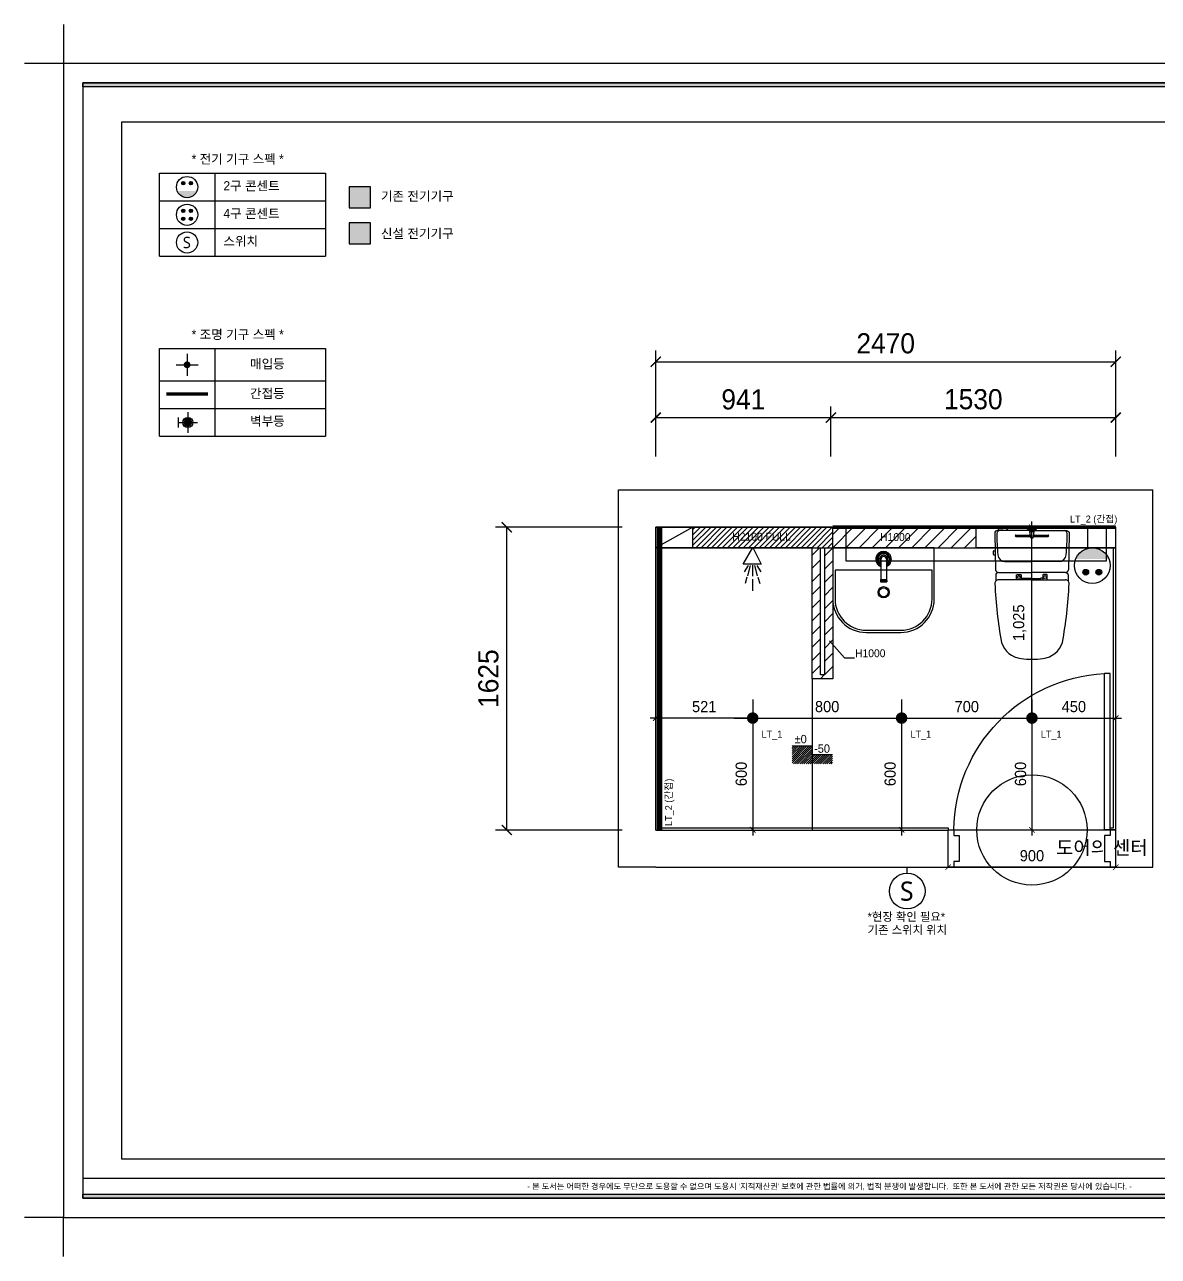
# Model space of a CAD drawing. Header units: millimetres. Extents: x 217202 to 745838, y -6815 to 171372.
# Drawn here: x 405280 to 411367, y 32814 to 39425 of the extents above; entities that cross this region are included whole.
import ezdxf
from ezdxf.enums import TextEntityAlignment as Align

# ---------------------------------------------------------------- set-up
doc = ezdxf.new("R2010")
doc.units = ezdxf.units.MM
doc.header["$PDMODE"] = 3
doc.linetypes.add('HIDDEN', pattern=[0.375, 0.25, -0.125])
doc.layers.get('DEFPOINTS').update_dxf_attribs({"color": 248})
for name, color, linetype in [('0-ELC TEXT', 7, 'Continuous'), ('03-WAL NEW', 3, 'Continuous'), ('06-FUR', 6, 'Continuous'), ('06-LIGHT', 4, 'Continuous'), ('07-DIM', 5, 'Continuous'), ('BATH', 4, 'Continuous'), ('C-WALL1', 2, 'Continuous'), ('CO-BATH', 6, 'Continuous'), ('FIN', 2, 'Continuous'), ('FORM(YOURNAME)-1', 1, 'Continuous'), ('FORM(YOURNAME)-11', 1, 'Continuous'), ('HAT', 5, 'Continuous'), ('HL', 6, 'HIDDEN'), ('RC-LIGHT', 7, 'Continuous'), ('TOILET-1', 6, 'Continuous'), ('도면층4', 4, 'Continuous'), ('도면층5', 5, 'Continuous'), ('설비', 140, 'Continuous')]:
    doc.layers.add(name, color=color, linetype=linetype)
doc.styles.add('HY 울릉도 L', font='')
doc.styles.get("Standard").update_dxf_attribs({"font": ''})
doc.styles.add('YOURNAME', font='HY울릉도M.TTF')
doc.styles.add('코레일둥고', font='Korail_Round_Gothic_Medium.ttf')
doc.styles.get('HY 울릉도 L').set_extended_font_data('HY울릉도L')
doc.styles.get('Standard').set_extended_font_data('Haan YGodic 230')
doc.linetypes.add('ZIGZAG', pattern='A,0.0001,-0.2,[131,ltypeshp.shx,S=0.2,R=0,X=-0.2,Y=0],-0.4,[131,ltypeshp.shx,S=0.2,R=180,X=0.2,Y=0],-0.2', length=0.8001)
doc.dimstyles.new('30', dxfattribs={"dimscale": 30, "dimtxt": 2, "dimasz": 1, "dimexe": 1, "dimexo": 1, "dimgap": 1, "dimtad": 1, "dimdec": 0, "dimrnd": 0.05, "dimdsep": 46, "dimlunit": 6, "dimtxsty": 'HY 울릉도 L', "dimblk": 'ARCHTICK', "dimcen": 2.5, "dimdle": 1, "dimclrd": 133, "dimclre": 133, "dimclrt": 30, "dimadec": 0, "dimazin": 0, "dimtfac": 1, "dimtdec": 0, "dimtix": 1, "dimtmove": 2, "dimatfit": 3, "dimldrblk": 'ARCHTICK', "dimfxl": 1, "dimlwd": -1, "dimlwe": -1, "dimarcsym": 0})
doc.dimstyles.new('YOURNAME-60', dxfattribs={"dimscale": 60, "dimtxt": 1.8, "dimasz": 0.9, "dimexe": 1, "dimexo": 3, "dimgap": 0.7, "dimtad": 1, "dimdec": 0, "dimzin": 0, "dimdsep": 46, "dimtxsty": 'YOURNAME', "dimblk": 'ARCHTICK', "dimcen": 0, "dimclrd": 1, "dimclre": 1, "dimclrt": 7, "dimadec": 0, "dimazin": 0, "dimtfac": 1, "dimtdec": 0, "dimtix": 1, "dimtmove": 2, "dimatfit": 3, "dimldrblk": 'ARCHTICK', "dimfxl": 1, "dimtolj": 1, "dimtzin": 0, "dimarcsym": 0})

# ---------------------------------------------------------------- blocks, each defined once
blk = doc.blocks.new('FORM-ELEVATION')
at = {"layer": 'FORM(YOURNAME)-11'}
h = blk.add_hatch(color=256, dxfattribs=at)
h.dxf.hatch_style = 1
h.paths.add_polyline_path([(-10309, 35708), (71691, 35708), (71691, 35508), (-10309, 35508)])
h.paths.add_polyline_path([(-10309, -21492), (71691, -21492), (71691, -21692), (-10309, -21692)])
at = {"layer": 'DEFPOINTS', "color": 158}
blk.add_line((62481, -20692), (-10309, -20692), dxfattribs=at)
at = {"layer": 'DEFPOINTS', "color": 1}
for points in [[(-11309, 38708), (-11309, 36708), (-13309, 36708)], [(-11309, -24692), (-11309, -22692), (-13309, -22692)]]:
    blk.add_lwpolyline(points, dxfattribs=at)
at = {"layer": 'DEFPOINTS', "color": 158}
for points in [[(-10309, -21692), (71691, -21692), (71691, 35708), (-10309, 35708)], [(-8309, 33708), (61071, 33708), (61071, -19692), (-8309, -19692)]]:
    blk.add_lwpolyline(points, close=True, dxfattribs=at)
at = {"layer": 'FORM(YOURNAME)-11', "color": 250}
blk.add_lwpolyline([(-11309, -22692), (72691, -22692), (72691, 36708), (-11309, 36708)], close=True, dxfattribs=at)
at = {"layer": 'FORM(YOURNAME)-11'}
for points in [[(-10309, 35708), (71691, 35708), (71691, 35508), (-10309, 35508)], [(-10309, -21492), (71691, -21492), (71691, -21692), (-10309, -21692)]]:
    blk.add_lwpolyline(points, close=True, dxfattribs=at)
at = {"layer": 'FORM(YOURNAME)-11', "color": 1, "style": 'YOURNAME'}
blk.add_text("- 본 도서는 어떠한 경우에도 무단으로 도용할 수 없으며 도용시 '지적재산권' 보호에 관한 법률에 의거, 법적 분쟁이 발생합니다.  또한 본 도서에 관한 모든 저작권은 당사에 있습니다. -", height=300, dxfattribs=at).set_placement((28146, -21092), align=Align.MIDDLE_CENTER)
at = {"layer": 'FORM(YOURNAME)-11', "color": 3, "style": 'YOURNAME'}
for tag, height, p in [('1', 450, (71041, -1219)), ('2', 450, (71041, -1863)), ('3', 450, (71041, -3150)), ('4', 450, (71041, -5081)), ('5', 515, (71041, -7398)), ('6', 515, (71041, -9650)), ('7', 515, (71041, -11903)), ('8', 515, (71041, -14155)), ('9', 515, (71041, -16408)), ('10', 515, (66791, -18596)), ('11', 515, (71041, -18660)), ('12', 515, (66791, -20848)), ('13', 515, (71041, -20848))]:
    blk.add_attdef(tag, text='', height=height, dxfattribs=at).set_placement(p, align=Align.MIDDLE_RIGHT)
blk = doc.blocks.new('door')
at = {"layer": '도면층4'}
for p, q in [((30, 1040), (60, 1040)), ((30, 200), (30, 1040)), ((60, 200), (60, 1040)), ((900, 200), (0, 200)), ((30, 200), (60, 200)), ((0, 0), (900, 0))]:
    blk.add_line(p, q, dxfattribs=at)
for points in [[(0, 200), (30, 200), (30, 170), (60, 170), (60, 30), (30, 30), (30, 0), (0, 0), (0, 200)], [(900, 200), (870, 200), (870, 170), (840, 170), (840, 30), (870, 30), (870, 0), (900, 0), (900, 200)]]:
    blk.add_lwpolyline(points, dxfattribs=at)
at = {"layer": '도면층5'}
blk.add_arc((17.6, 188), 852.5, 0.80402, 86.9832, dxfattribs=at)
blk = doc.blocks.new('_ArchTick')
at = {"color": 0, "linetype": 'ByBlock', "const_width": 0.15}
blk.add_lwpolyline([(-0.5, -0.5), (0.5, 0.5)], dxfattribs=at)
blk = doc.blocks.new('*D362')
at = {"layer": 'DEFPOINTS', "color": 0, "transparency": 16777216}
for p in [(407868.4, 36727.6), (408668.4, 36727.6), (408668.4, 35102.6)]:
    blk.add_point(p, dxfattribs=at)
at = {"layer": 'HAT', "color": 1, "lineweight": -2, "transparency": 16777216}
for p, q in [((408488.4, 36727.6), (407808.4, 36727.6)), ((407868.4, 35102.6), (407868.4, 36727.6)), ((408488.4, 35102.6), (407808.4, 35102.6))]:
    blk.add_line(p, q, dxfattribs=at)
at = {"layer": 'HAT', "color": 1, "lineweight": -2, "transparency": 16777216, "xscale": 54, "yscale": 54, "zscale": 54}
for p, rotation in [((407868.4, 36727.6), 90), ((407868.4, 35102.6), 270)]:
    blk.add_blockref('_ArchTick', p, dxfattribs=dict(at, rotation=rotation))
at = {"layer": 'HAT', "color": 7, "transparency": 16777216, "insert": (407770.1, 35915.1), "char_height": 108, "attachment_point": 5, "rotation": 90, "style": 'YOURNAME'}
blk.add_mtext('\\A1;1625', dxfattribs=at)
blk = doc.blocks.new('*D363')
at = {"layer": 'DEFPOINTS', "color": 0, "transparency": 16777216}
for p in [(411138, 37615.8), (408668.4, 36927.6), (411138, 36927.6)]:
    blk.add_point(p, dxfattribs=at)
at = {"layer": 'HAT', "color": 1, "lineweight": -2, "transparency": 16777216}
for p, q in [((408668.4, 37107.6), (408668.4, 37675.8)), ((408668.4, 37615.8), (411138, 37615.8)), ((411138, 37107.6), (411138, 37675.8))]:
    blk.add_line(p, q, dxfattribs=at)
at = {"layer": 'HAT', "color": 1, "lineweight": -2, "transparency": 16777216, "xscale": 54, "yscale": 54, "zscale": 54, "rotation": 180}
blk.add_blockref('_ArchTick', (408668.4, 37615.8), dxfattribs=at)
at = {"layer": 'HAT', "color": 1, "lineweight": -2, "transparency": 16777216, "xscale": 54, "yscale": 54, "zscale": 54}
blk.add_blockref('_ArchTick', (411138, 37615.8), dxfattribs=at)
at = {"layer": 'HAT', "color": 7, "transparency": 16777216, "insert": (409903.2, 37713.9), "char_height": 108, "attachment_point": 5, "style": 'YOURNAME'}
blk.add_mtext('\\A1;2470', dxfattribs=at)
blk = doc.blocks.new('A$C4B2D31F0')
at = {"layer": 'FIN', "color": 4}
for p, q in [((185, 690.9), (20.4, 690.9)), ((37.2, 692.3), (24.7, 692.3)), ((37.2, 692.3), (49.7, 692.3)), ((200.9, 690.9), (365.5, 690.9)), ((12.6, 465.9), (192.9, 465.9)), ((47.7, 523.7), (192.9, 523.7)), ((338.2, 523.7), (192.9, 523.7)), ((373.3, 465.9), (192.9, 465.9)), ((192.9, 426.6), (13.7, 426.6)), ((192.9, 426.6), (372.2, 426.6))]:
    blk.add_line(p, q, dxfattribs=at)
for points in [[(20.4, 690.9), (7.9, 690.9, 0.421209), (-7.1, 675.5), (-2.4, 480.5, 0.001659)], [(365.5, 690.9), (378, 690.9, -0.421209), (392.9, 675.5), (388.3, 480.5, -0.001659)], [(12.6, 465.9, 0.371724), (-1.8, 451.2, 0.003515), (-1, 420.3, 0.320541)], [(373.3, 465.9, -0.371724), (387.7, 451.2, -0.003515), (386.9, 420.3, -0.320541)]]:
    blk.add_lwpolyline(points, format="xyb", dxfattribs=at)
for centre, radius, start, end in [((1004.3, 663.1), 1000, 179.31159, 185.94375), ((20.4, 674.9), 16, 90, 179.31159), ((24.7, 707.3), 15, 180, 270), ((49.7, 707.3), 15, 270, 0), ((365.5, 674.9), 16, 0.68841, 90), ((-618.4, 663.1), 1000, 354.05625, 0.68841), ((49.4, 563.7), 40, 185.94375, 267.51291), ((336.5, 563.7), 40, 272.48709, 354.05625), ((12.6, 480.9), 15, 181.36509, 270), ((373.3, 480.9), 15, 270, 358.63491), ((13.7, 406.6), 20, 90, 182.3333), ((2197.7, 495.6), 2205.9, 182.3333, 190.60807), ((-1811.8, 495.6), 2205.9, 349.39193, 357.6667), ((372.2, 406.6), 20, 357.6667, 90), ((148.7, 128.9), 125.5, 198.2964, 263.42408), ((237.2, 128.9), 125.5, 276.57592, 341.7036), ((192.9, 405.9), 405.9, 261.69926, 270), ((192.9, 405.9), 405.9, 270, 278.30074)]:
    blk.add_arc(centre, radius, start, end, dxfattribs=at)
at = {"layer": 'HL', "linetype": 'Continuous'}
for p, q in [((106.4, 666.3), (184.4, 666.3)), ((168.9, 697.3), (168.9, 707.3)), ((168.9, 697.3), (216.9, 697.3)), ((186, 692.5), (180.6, 697.3)), ((181.6, 685.5), (186, 692.5)), ((187, 651.2), (181.6, 685.5)), ((181.6, 685.5), (204.3, 685.5)), ((186, 692.5), (199.9, 692.5)), ((198.9, 651.2), (204.3, 685.5)), ((199.9, 692.5), (205.3, 697.3)), ((204.3, 685.5), (199.9, 692.5)), ((201.4, 666.3), (279.4, 666.3)), ((216.9, 697.3), (216.9, 707.3)), ((106.4, 659.3), (185.5, 659.3)), ((187, 651.2), (198.9, 651.2)), ((200.4, 659.3), (279.4, 659.3)), ((-16, 576.9), (-16, 564.8)), ((-12, 580.9), (-4.8, 580.9)), ((-12, 560.8), (-4.3, 560.8)), ((192.9, 433.7), (146.6, 433.7)), ((192.9, 433.7), (239.3, 433.7))]:
    blk.add_line(p, q, dxfattribs=at)
for points in [[(110.4, 426.6), (110.4, 450.8, -0.414214), (114.4, 454.8), (130.9, 454.8, -0.414214), (134.9, 450.8), (134.9, 435.2), (134.9, 426.6)], [(134.9, 435.2), (144.6, 435.2, -0.414214), (146.6, 433.2), (146.6, 426.6)], [(251, 435.2), (241.3, 435.2, 0.414214), (239.3, 433.2), (239.3, 426.6)], [(275.5, 426.6), (275.5, 450.8, 0.414214), (271.5, 454.8), (255, 454.8, 0.414214), (251, 450.8), (251, 435.2), (251, 426.6)]]:
    blk.add_lwpolyline(points, format="xyb", dxfattribs=at)
for centre in [(122.9, 440.9), (262.9, 440.9)]:
    blk.add_circle(centre, 8, dxfattribs=at)
for centre, radius, start, end in [((106.4, 662.8), 3.5, 90, 270), ((279.4, 662.8), 3.5, 270, 90), ((-12, 576.9), 4, 90, 180), ((-12, 564.8), 4, 180, 270)]:
    blk.add_arc(centre, radius, start, end, dxfattribs=at)
blk = doc.blocks.new('AC-8')
at = {"layer": 'BATH'}
for p, q in [((-50.8, 54), (-0.1, 142.7)), ((-0.1, 142.7), (45.4, 54)), ((45.4, 54), (-50.8, 54)), ((-24.7, 46.5), (-46.3, 12.2)), ((-13.5, 47.3), (-27.7, -7.9)), ((-1.6, 49.5), (-1.6, -10.8)), ((10.4, 47.3), (24.5, -7.9)), ((21.6, 46.5), (43.2, 12.2)), ((-31.4, -16.2), (-41.1, -49)), ((-1.6, -27.3), (-1.6, -88.5)), ((28.3, -16.2), (38, -49))]:
    blk.add_line(p, q, dxfattribs=at)
blk = doc.blocks.new('*D364')
at = {"layer": 'DEFPOINTS', "color": 0, "transparency": 16777216}
for p in [(409608.9, 37315.8), (408668.4, 36927.6), (409608.9, 36927.6)]:
    blk.add_point(p, dxfattribs=at)
at = {"layer": 'HAT', "color": 1, "lineweight": -2, "transparency": 16777216}
for p, q in [((408668.4, 37107.6), (408668.4, 37375.8)), ((409608.9, 37107.6), (409608.9, 37375.8)), ((408668.4, 37315.8), (409608.9, 37315.8))]:
    blk.add_line(p, q, dxfattribs=at)
at = {"layer": 'HAT', "color": 1, "lineweight": -2, "transparency": 16777216, "xscale": 54, "yscale": 54, "zscale": 54, "rotation": 180}
blk.add_blockref('_ArchTick', (408668.4, 37315.8), dxfattribs=at)
at = {"layer": 'HAT', "color": 1, "lineweight": -2, "transparency": 16777216, "xscale": 54, "yscale": 54, "zscale": 54}
blk.add_blockref('_ArchTick', (409608.9, 37315.8), dxfattribs=at)
at = {"layer": 'HAT', "color": 7, "transparency": 16777216, "insert": (409138.6, 37413.1), "char_height": 108, "attachment_point": 5, "style": 'YOURNAME'}
blk.add_mtext('\\A1;941', dxfattribs=at)
blk = doc.blocks.new('*D365')
at = {"layer": 'DEFPOINTS', "color": 0, "transparency": 16777216}
for p in [(411138.4, 37315.8), (409608.9, 36927.6), (411138.4, 36927.6)]:
    blk.add_point(p, dxfattribs=at)
at = {"layer": 'HAT', "color": 1, "lineweight": -2, "transparency": 16777216}
for p, q in [((409608.9, 37107.6), (409608.9, 37375.8)), ((411138.4, 37107.6), (411138.4, 37375.8)), ((409608.9, 37315.8), (411138.4, 37315.8))]:
    blk.add_line(p, q, dxfattribs=at)
at = {"layer": 'HAT', "color": 1, "lineweight": -2, "transparency": 16777216, "xscale": 54, "yscale": 54, "zscale": 54, "rotation": 180}
blk.add_blockref('_ArchTick', (409608.9, 37315.8), dxfattribs=at)
at = {"layer": 'HAT', "color": 1, "lineweight": -2, "transparency": 16777216, "xscale": 54, "yscale": 54, "zscale": 54}
blk.add_blockref('_ArchTick', (411138.4, 37315.8), dxfattribs=at)
at = {"layer": 'HAT', "color": 7, "transparency": 16777216, "insert": (410373.6, 37413.9), "char_height": 108, "attachment_point": 5, "style": 'YOURNAME'}
blk.add_mtext('\\A1;1530', dxfattribs=at)
blk = doc.blocks.new('*D372')
at = {"layer": '06-FUR', "color": 133, "transparency": 16777216}
blk.add_line((410208.4, 34903), (411168.4, 34903), dxfattribs=at)
at = {"layer": 'DEFPOINTS', "color": 0, "transparency": 16777216}
for p in [(410238.4, 34903), (411138.4, 34903), (411138.4, 34903)]:
    blk.add_point(p, dxfattribs=at)
at = {"layer": '06-FUR', "color": 133, "transparency": 16777216, "xscale": 30, "yscale": 30, "zscale": 30, "rotation": 180}
blk.add_blockref('_ArchTick', (410238.4, 34903), dxfattribs=at)
at = {"layer": '06-FUR', "color": 133, "transparency": 16777216, "xscale": 30, "yscale": 30, "zscale": 30}
blk.add_blockref('_ArchTick', (411138.4, 34903), dxfattribs=at)
at = {"layer": '06-FUR', "color": 30, "transparency": 16777216, "insert": (410688.4, 34964.3), "char_height": 60, "attachment_point": 5, "style": 'HY 울릉도 L'}
blk.add_mtext('900', dxfattribs=at)
blk = doc.blocks.new('egoo')
at = {"layer": '설비'}
h = blk.add_hatch(color=140, dxfattribs=at)
edge = h.paths.add_edge_path()
edge.add_arc((1015645.3, 443433.7), 22.3, 0, 360)
h = blk.add_hatch(color=140, dxfattribs=at)
edge = h.paths.add_edge_path()
edge.add_arc((1015747.7, 443433.7), 22.3, 0, 360)
h = blk.add_hatch(color=140, dxfattribs=at)
edge = h.paths.add_edge_path()
edge.add_line((1015826.3, 443329.1), (1015566.6, 443329.1))
edge.add_ellipse((1015696.5, 443381.5), major_axis=(99, 99), ratio=1, start_angle=156.95778, end_angle=293.04222)
at = {"layer": '설비', "color": 140}
for centre, radius in [((1015696.5, 443381.5), 140), ((1015645.3, 443433.7), 22.3), ((1015747.7, 443433.7), 22.3)]:
    blk.add_circle(centre, radius, dxfattribs=at)
blk = doc.blocks.new('ghehrth')
at = {"layer": '06-LIGHT'}
h = blk.add_hatch(color=256, dxfattribs=at)
h.dxf.hatch_style = 1
edge = h.paths.add_edge_path()
edge.add_arc((74745, 23106.8), 31.2, 270, 630)
at = {"color": 1, "linetype": 'Continuous'}
for p, q in [((74745, 23006.8), (74745, 23206.8)), ((74645, 23106.8), (74845, 23106.8))]:
    blk.add_line(p, q, dxfattribs=at)
blk = doc.blocks.new('*D366')
at = {"layer": '06-FUR', "color": 133, "transparency": 16777216}
blk.add_line((409158.9, 35703.3), (410018.4, 35703.3), dxfattribs=at)
at = {"layer": 'DEFPOINTS', "color": 0, "transparency": 16777216}
for p in [(409188.9, 35703.3), (409988.4, 35703.3), (409988.4, 35703.3)]:
    blk.add_point(p, dxfattribs=at)
at = {"layer": '06-FUR', "color": 133, "transparency": 16777216, "xscale": 30, "yscale": 30, "zscale": 30, "rotation": 180}
blk.add_blockref('_ArchTick', (409188.9, 35703.3), dxfattribs=at)
at = {"layer": '06-FUR', "color": 133, "transparency": 16777216, "xscale": 30, "yscale": 30, "zscale": 30}
blk.add_blockref('_ArchTick', (409988.4, 35703.3), dxfattribs=at)
at = {"layer": '06-FUR', "color": 30, "transparency": 16777216, "insert": (409588.7, 35764.6), "char_height": 60, "attachment_point": 5, "style": 'HY 울릉도 L'}
blk.add_mtext('800', dxfattribs=at)
blk = doc.blocks.new('*D367')
at = {"layer": '06-FUR', "color": 133, "transparency": 16777216}
blk.add_line((409218.9, 35703.3), (408638.4, 35703.3), dxfattribs=at)
at = {"layer": 'DEFPOINTS', "color": 0, "transparency": 16777216}
for p in [(408668.4, 35703.3), (408668.4, 35703.3), (409188.9, 35703.3)]:
    blk.add_point(p, dxfattribs=at)
at = {"layer": '06-FUR', "color": 133, "transparency": 16777216, "xscale": 30, "yscale": 30, "zscale": 30, "rotation": 180}
blk.add_blockref('_ArchTick', (408668.4, 35703.3), dxfattribs=at)
at = {"layer": '06-FUR', "color": 133, "transparency": 16777216, "xscale": 30, "yscale": 30, "zscale": 30}
blk.add_blockref('_ArchTick', (409188.9, 35703.3), dxfattribs=at)
at = {"layer": '06-FUR', "color": 30, "transparency": 16777216, "insert": (408928.6, 35764.6), "char_height": 60, "attachment_point": 5, "style": 'HY 울릉도 L'}
blk.add_mtext('521', dxfattribs=at)
blk = doc.blocks.new('*D368')
at = {"layer": '06-FUR', "color": 133, "transparency": 16777216}
blk.add_line((409958.4, 35703.3), (410718.4, 35703.3), dxfattribs=at)
at = {"layer": 'DEFPOINTS', "color": 0, "transparency": 16777216}
for p in [(409988.4, 35703.3), (410688.4, 35703.3), (410688.4, 35703.3)]:
    blk.add_point(p, dxfattribs=at)
at = {"layer": '06-FUR', "color": 133, "transparency": 16777216, "xscale": 30, "yscale": 30, "zscale": 30, "rotation": 180}
blk.add_blockref('_ArchTick', (409988.4, 35703.3), dxfattribs=at)
at = {"layer": '06-FUR', "color": 133, "transparency": 16777216, "xscale": 30, "yscale": 30, "zscale": 30}
blk.add_blockref('_ArchTick', (410688.4, 35703.3), dxfattribs=at)
at = {"layer": '06-FUR', "color": 30, "transparency": 16777216, "insert": (410338.4, 35764.6), "char_height": 60, "attachment_point": 5, "style": 'HY 울릉도 L'}
blk.add_mtext('700', dxfattribs=at)
blk = doc.blocks.new('*D369')
at = {"layer": '06-FUR', "color": 133, "transparency": 16777216}
blk.add_line((410658.4, 35703.3), (411168.4, 35703.3), dxfattribs=at)
at = {"layer": 'DEFPOINTS', "color": 0, "transparency": 16777216}
for p in [(410688.4, 35703.3), (411138.4, 35703.3), (411138.4, 35703.3)]:
    blk.add_point(p, dxfattribs=at)
at = {"layer": '06-FUR', "color": 133, "transparency": 16777216, "xscale": 30, "yscale": 30, "zscale": 30, "rotation": 180}
blk.add_blockref('_ArchTick', (410688.4, 35703.3), dxfattribs=at)
at = {"layer": '06-FUR', "color": 133, "transparency": 16777216, "xscale": 30, "yscale": 30, "zscale": 30}
blk.add_blockref('_ArchTick', (411138.4, 35703.3), dxfattribs=at)
at = {"layer": '06-FUR', "color": 30, "transparency": 16777216, "insert": (410913.4, 35764.6), "char_height": 60, "attachment_point": 5, "style": 'HY 울릉도 L'}
blk.add_mtext('450', dxfattribs=at)
blk = doc.blocks.new('*D370')
at = {"layer": '06-FUR', "color": 133, "transparency": 16777216}
for p, q in [((410688.4, 35733.3), (410688.4, 35073)), ((410718.4, 35703.3), (410718.4, 35703.3)), ((410718.4, 35103), (410718.4, 35103))]:
    blk.add_line(p, q, dxfattribs=at)
at = {"layer": 'DEFPOINTS', "color": 0, "transparency": 16777216}
for p in [(410688.4, 35703.3), (410688.4, 35103), (410688.4, 35103)]:
    blk.add_point(p, dxfattribs=at)
at = {"layer": '06-FUR', "color": 133, "transparency": 16777216, "xscale": 30, "yscale": 30, "zscale": 30}
for p, rotation in [((410688.4, 35703.3), 90), ((410688.4, 35103), 270)]:
    blk.add_blockref('_ArchTick', p, dxfattribs=dict(at, rotation=rotation))
at = {"layer": '06-FUR', "color": 30, "transparency": 16777216, "insert": (410627.2, 35403.2), "char_height": 60, "attachment_point": 5, "rotation": 90, "style": 'HY 울릉도 L'}
blk.add_mtext('600', dxfattribs=at)
blk = doc.blocks.new('*D360')
at = {"layer": '06-FUR', "color": 133, "transparency": 16777216}
for p, q in [((409988.4, 35733.3), (409988.4, 35073.6)), ((410018.4, 35703.3), (410018.4, 35703.3)), ((410018.4, 35103.6), (410018.4, 35103.6))]:
    blk.add_line(p, q, dxfattribs=at)
at = {"layer": 'DEFPOINTS', "color": 0, "transparency": 16777216}
for p in [(409988.4, 35703.3), (409988.4, 35103.6), (409988.4, 35103.6)]:
    blk.add_point(p, dxfattribs=at)
at = {"layer": '06-FUR', "color": 133, "transparency": 16777216, "xscale": 30, "yscale": 30, "zscale": 30}
for p, rotation in [((409988.4, 35703.3), 90), ((409988.4, 35103.6), 270)]:
    blk.add_blockref('_ArchTick', p, dxfattribs=dict(at, rotation=rotation))
at = {"layer": '06-FUR', "color": 30, "transparency": 16777216, "insert": (409927.2, 35403.4), "char_height": 60, "attachment_point": 5, "rotation": 90, "style": 'HY 울릉도 L'}
blk.add_mtext('600', dxfattribs=at)
blk = doc.blocks.new('*D361')
at = {"layer": '06-FUR', "color": 133, "transparency": 16777216}
for p, q in [((409188.9, 35733.3), (409188.9, 35073.6)), ((409218.9, 35703.3), (409218.9, 35703.3)), ((409218.9, 35103.6), (409218.9, 35103.6))]:
    blk.add_line(p, q, dxfattribs=at)
at = {"layer": 'DEFPOINTS', "color": 0, "transparency": 16777216}
for p in [(409188.9, 35703.3), (409188.9, 35103.6), (409188.9, 35103.6)]:
    blk.add_point(p, dxfattribs=at)
at = {"layer": '06-FUR', "color": 133, "transparency": 16777216, "xscale": 30, "yscale": 30, "zscale": 30}
for p, rotation in [((409188.9, 35703.3), 90), ((409188.9, 35103.6), 270)]:
    blk.add_blockref('_ArchTick', p, dxfattribs=dict(at, rotation=rotation))
at = {"layer": '06-FUR', "color": 30, "transparency": 16777216, "insert": (409127.7, 35403.4), "char_height": 60, "attachment_point": 5, "rotation": 90, "style": 'HY 울릉도 L'}
blk.add_mtext('600', dxfattribs=at)
blk = doc.blocks.new('*D371')
at = {"layer": '06-FUR', "color": 133, "transparency": 16777216}
for p, q in [((410688.4, 35672.3), (410688.4, 36757.6)), ((410718.4, 36727.6), (410718.4, 36727.6)), ((410718.4, 35702.3), (410718.4, 35702.3))]:
    blk.add_line(p, q, dxfattribs=at)
at = {"layer": 'DEFPOINTS', "color": 0, "transparency": 16777216}
for p in [(410688.4, 36727.6), (410688.4, 36727.6), (410688.4, 35702.3)]:
    blk.add_point(p, dxfattribs=at)
at = {"layer": '06-FUR', "color": 133, "transparency": 16777216, "xscale": 30, "yscale": 30, "zscale": 30}
for p, rotation in [((410688.4, 36727.6), 90), ((410688.4, 35702.3), 270)]:
    blk.add_blockref('_ArchTick', p, dxfattribs=dict(at, rotation=rotation))
at = {"layer": '06-FUR', "color": 30, "transparency": 16777216, "insert": (410622.5, 36214.9), "char_height": 60, "attachment_point": 5, "rotation": 90, "style": 'HY 울릉도 L'}
blk.add_mtext('1,025', dxfattribs=at)
blk = doc.blocks.new('swich')
at = {"layer": '설비', "color": 140}
blk.add_circle((372828.6, -86554.1), 84, dxfattribs=at)
at = {"layer": '설비', "color": 140, "insert": (372858.7, -86509.1), "char_height": 90, "attachment_point": 3}
blk.add_mtext_dynamic_manual_height_columns('{\\fMalgun Gothic|b0|i0|c129|p50;S}', width=143.497, gutter_width=1, heights=[0], dxfattribs=at)

msp = doc.modelspace()

# ---------------------------------------------------------------- hatches: boundary and pattern name
h = msp.add_hatch()
h.set_pattern_fill('ANSI31', color=8, scale=2.5, angle=180)
h.set_pattern_definition([(225, (339297.897, -44855.222), (5.6126601, -5.6126601), [])])
h.paths.add_polyline_path([(409400.4, 35553.6), (409508.9, 35553.6), (409508.9, 35508.6), (409617.3, 35508.6), (409617.3, 35458.6), (409400.4, 35458.6)])
at = {"layer": '03-WAL NEW'}
h = msp.add_hatch(dxfattribs=at)
h.set_pattern_fill('_USER', color=8, scale=20, angle=45, pattern_type=0)
h.set_pattern_definition([(45, (35305.726, 3695.344), (-14.1421356, 14.1421356), [])])
h.paths.add_polyline_path([(409618.9, 36727.6), (408868.4, 36727.6), (408868.4, 36617.6), (409188.6, 36617.6), (409188.9, 36618.1), (409189.2, 36617.6), (409508.9, 36617.6), (409618.9, 36617.6)])
h = msp.add_hatch(dxfattribs=at)
h.set_pattern_fill('_USER', color=8, scale=50, angle=45, pattern_type=0)
h.set_pattern_definition([(45, (35305.726, 3695.344), (-35.355339, 35.355339), [])])
h.paths.add_polyline_path([(409553.9, 36617.6), (409508.9, 36617.6), (409508.9, 35914.6), (409618.9, 35914.6), (409618.9, 36617.6), (409573.9, 36617.6), (409573.9, 35934.6), (409553.9, 35934.6)])
h.paths.add_polyline_path([(410388.4, 36727.6), (409688.4, 36727.6), (409688.4, 36617.6), (410388.4, 36617.6)])
h.paths.add_polyline_path([(409688.4, 36727.6), (409618.9, 36727.6), (409618.9, 36617.6), (409688.4, 36617.6)])
at = {"layer": '06-LIGHT'}
h = msp.add_hatch(color=256, dxfattribs=at)
h.dxf.hatch_style = 1
edge = h.paths.add_edge_path()
edge.add_arc((406155.6, 37290), 23.2, 180, 540)
at = {"layer": 'RC-LIGHT'}
h = msp.add_hatch(color=140, dxfattribs=at)
h.dxf.hatch_style = 1
h.paths.add_polyline_path([(407022.7, 38441.2), (407136.6, 38441.2), (407136.6, 38555.1), (407022.7, 38555.1)])
h = msp.add_hatch(color=10, dxfattribs=at)
h.dxf.hatch_style = 1
h.paths.add_polyline_path([(407022.7, 38248.2), (407136.6, 38248.2), (407136.6, 38362.1), (407022.7, 38362.1)])
at = {"layer": '설비'}
h = msp.add_hatch(color=140, dxfattribs=at)
edge = h.paths.add_edge_path()
edge.add_arc((406131.1, 38425.6), 9.07, 0, 360)
h = msp.add_hatch(color=140, dxfattribs=at)
edge = h.paths.add_edge_path()
edge.add_arc((406172.7, 38425.6), 9.07, 0, 360)
h = msp.add_hatch(color=140, dxfattribs=at)
edge = h.paths.add_edge_path()
edge.add_arc((406131.1, 38383.1), 9.07, 0, 360)
h = msp.add_hatch(color=140, dxfattribs=at)
edge = h.paths.add_edge_path()
edge.add_arc((406172.7, 38383.1), 9.07, 0, 360)

# ---------------------------------------------------------------- linework, layer by layer
at = {"color": 1, "linetype": 'Continuous'}
for p, q in [((406155.6, 37345.6), (406155.6, 37234.5)), ((406157.1, 37290), (406207.5, 37290))]:
    msp.add_line(p, q, dxfattribs=at)
at = {"layer": '0-ELC TEXT'}
for p, q in [((406300.5, 38627.2), (406300.5, 38181.6)), ((406003.4, 38478.6), (406894.6, 38478.6)), ((406003.4, 38330.1), (406894.6, 38330.1)), ((406003.4, 38181.6), (406894.6, 38181.6)), ((406300.5, 37685.9), (406300.5, 37215.9)), ((406003.4, 37513), (406894.6, 37513)), ((406003.4, 37364.4), (406894.6, 37364.4)), ((406003.4, 37364.4), (406894.6, 37364.4)), ((406003.4, 37215.9), (406894.6, 37215.9))]:
    msp.add_line(p, q, dxfattribs=at)
for points in [[(406003.4, 38181.6), (406003.4, 38627.2), (406894.6, 38627.2), (406894.6, 38181.6)], [(406003.4, 37215.9), (406003.4, 37685.9), (406894.6, 37685.9), (406894.6, 37215.9)]]:
    msp.add_lwpolyline(points, dxfattribs=at)
at = {"layer": '06-LIGHT'}
for p, q in [((406106.6, 37262.8), (406106.6, 37317.3)), ((406106.6, 37290), (406135.3, 37290))]:
    msp.add_line(p, q, dxfattribs=at)
msp.add_lwpolyline([(409400.4, 35553.6), (409508.9, 35553.6), (409508.9, 35508.6), (409617.3, 35508.6)], dxfattribs=at)
msp.add_circle((406155.6, 37290), 27.3, dxfattribs=at)
at = {"layer": '07-DIM'}
for p, q in [((408680.4, 35114.6), (408680.4, 36617.6)), ((411126.4, 35115), (411126.4, 36617.6)), ((408680.4, 35114.6), (410238.4, 35114.6)), ((410238.4, 35114.6), (410238.4, 35102.6)), ((411108.4, 35103), (411108.4, 35115)), ((411108.4, 35115), (411126.4, 35115))]:
    msp.add_line(p, q, dxfattribs=at)
at = {"layer": 'C-WALL1'}
for p, q in [((408468.4, 36927.6), (411338, 36927.6)), ((408468.4, 36927.6), (411338, 36927.6)), ((408468.4, 34903), (408468.4, 36927.6)), ((411338, 34903), (411338, 36927.6)), ((411338, 34903), (411338, 36927.6)), ((408668.4, 35102.6), (408668.4, 36727.6)), ((408668.4, 35102.6), (408668.4, 36727.6)), ((408668.4, 36727.6), (411138.4, 36727.6)), ((411138.4, 36727.6), (408668.4, 36727.6)), ((411138.4, 34903), (411138.4, 36727.6)), ((411138.4, 34903), (411138.4, 36727.6)), ((408668.4, 35102.6), (410238.4, 35102.6)), ((408668.4, 35102.6), (410238.4, 35102.6)), ((410238.4, 34903), (410238.4, 35102.6)), ((410238.4, 34903), (410238.4, 35102.6)), ((408668.4, 34903), (408468.4, 34903)), ((408668.4, 34903), (410238.4, 34903)), ((408668.4, 34903), (410238.4, 34903)), ((411138.4, 34903), (411338, 34903)), ((411138.4, 34903), (411338, 34903))]:
    msp.add_line(p, q, dxfattribs=at)
at = {"layer": 'CO-BATH'}
for p, q in [((409618.9, 36617.6), (409618.9, 36342.7)), ((410164, 36617.6), (409618.9, 36617.6)), ((410164, 36342.7), (410164, 36617.6)), ((409798.9, 36162.7), (409984, 36162.7))]:
    msp.add_line(p, q, dxfattribs=at)
at = {"layer": 'CO-BATH', "color": 8}
for p, q in [((409630.9, 36497.6), (409630.9, 36342.7)), ((410152, 36497.6), (409630.9, 36497.6)), ((409876.9, 36555.6), (409876.9, 36447)), ((409906.9, 36555.6), (409906.9, 36447)), ((410152, 36342.7), (410152, 36497.6)), ((409874.5, 36441), (409874.5, 36435)), ((409874.5, 36435), (409909.3, 36435)), ((409875.7, 36447), (409875.7, 36441)), ((409908.1, 36447), (409908.1, 36441)), ((409909.3, 36441), (409909.3, 36435)), ((409798.9, 36174.7), (409984, 36174.7))]:
    msp.add_line(p, q, dxfattribs=at)
at = {"layer": 'CO-BATH', "color": 251}
for p, q in [((409874.5, 36441), (409909.3, 36441)), ((409875.7, 36447), (409908.1, 36447))]:
    msp.add_line(p, q, dxfattribs=at)
at = {"layer": 'CO-BATH', "color": 8}
msp.add_circle((409891.9, 36378.6), 30, dxfattribs=at)
at = {"layer": 'CO-BATH', "color": 251}
msp.add_circle((409891.9, 36378.6), 24, dxfattribs=at)
at = {"layer": 'CO-BATH', "color": 8}
for centre, radius, start, end in [((409891.9, 36555.6), 42, 290.92481, 249.07514), ((409891.9, 36555.6), 15, 359.99998, 179.99998), ((409798.9, 36342.7), 168, 180, 270), ((409984, 36342.7), 168, 270, 0)]:
    msp.add_arc(centre, radius, start, end, dxfattribs=at)
at = {"layer": 'CO-BATH', "color": 251}
for radius, start, end in [(36, 294.62429, 245.37566), (30, 299.99998, 239.99998), (21.6, 313.98294, 226.01701)]:
    msp.add_arc((409891.9, 36555.6), radius, start, end, dxfattribs=at)
at = {"layer": 'CO-BATH'}
for centre, start, end in [((409798.9, 36342.7), 180, 270), ((409984, 36342.7), 270, 0)]:
    msp.add_arc(centre, 180, start, end, dxfattribs=at)
at = {"layer": 'RC-LIGHT', "color": 140}
msp.add_lwpolyline([(407022.7, 38441.2), (407136.6, 38441.2), (407136.6, 38555.1), (407022.7, 38555.1)], close=True, dxfattribs=at)
at = {"layer": 'RC-LIGHT', "color": 10}
msp.add_lwpolyline([(407022.7, 38248.2), (407136.6, 38248.2), (407136.6, 38362.1), (407022.7, 38362.1)], close=True, dxfattribs=at)
for points, const_width in [([(406039.7, 37443.1), (406264.2, 37443.1)], 17.8), ([(408689, 36727.6), (408689, 35102.6)], 30), ([(411138.4, 36727.6), (409618.9, 36727.6)], 20)]:
    msp.add_lwpolyline(points, dxfattribs=dict(at, const_width=const_width))
at = {"layer": 'TOILET-1'}
for p, q in [((408868.4, 36727.6), (408668.4, 36617.6)), ((408868.4, 36617.6), (408868.4, 36727.6)), ((409618.9, 36617.6), (409618.9, 36727.6)), ((410388.4, 36617.6), (410388.4, 36727.6)), ((410988.4, 36617.6), (410988.4, 36727.6)), ((409508.9, 36617.6), (408668.4, 36617.6)), ((408668.4, 36617.6), (408868.4, 36617.6)), ((408868.4, 36617.6), (409508.9, 36617.6)), ((409508.9, 35914.6), (409508.9, 36617.6)), ((409508.9, 36617.6), (409618.9, 36617.6)), ((409618.9, 36617.6), (409618.9, 35914.6)), ((409618.9, 36617.6), (411138.4, 36617.6)), ((409891.5, 36617.6), (409891.9, 36620.4)), ((410988.4, 36617.6), (410388.4, 36617.6)), ((410886.6, 36617.6), (411138.4, 36617.6)), ((411138.4, 36617.6), (410988.4, 36617.6)), ((409618.9, 35914.6), (409508.9, 35914.6)), ((409508.9, 35914.6), (409508.9, 35102.6)), ((408668.4, 35102.6), (408668.4, 35462.6))]:
    msp.add_line(p, q, dxfattribs=at)
for points in [[(409688.4, 36547.6), (411088.4, 36547.6), (411088.4, 36727.6), (409688.4, 36727.6)], [(409573.9, 35934.6), (409553.9, 35934.6), (409553.9, 36617.6), (409573.9, 36617.6)]]:
    msp.add_lwpolyline(points, close=True, dxfattribs=at)
at = {"layer": 'TOILET-1', "color": 240, "linetype": 'ZIGZAG', "ltscale": 50, "true_color": 0xed1f24}
msp.add_circle((410688.4, 35103), 296, dxfattribs=at)
at = {"layer": '설비', "color": 240, "true_color": 0xed1f24}
for p, q in [((409600.5, 36118), (409681.8, 36026.8)), ((409681.8, 36026.8), (409735.7, 36026.8)), ((410018.6, 34870.5), (410018.6, 34903))]:
    msp.add_line(p, q, dxfattribs=at)
at = {"layer": '설비', "color": 140}
for centre, radius in [((406151.9, 38404.4), 56.9), ((406131.1, 38425.6), 9.07), ((406172.7, 38425.6), 9.07), ((406131.1, 38383.1), 9.07), ((406172.7, 38383.1), 9.07)]:
    msp.add_circle(centre, radius, dxfattribs=at)
at = {"layer": '설비', "color": 10}
msp.add_circle((410018.6, 34774.7), 95.8, dxfattribs=at)

# ---------------------------------------------------------------- block references
msp.add_blockref('A$C4B2D31F0', (410495.5, 36019.2))
at = {"layer": '06-LIGHT', "xscale": 0.5941647126740707, "yscale": 0.5941647126740707, "zscale": 0.5941647126740707, "rotation": 270}
msp.add_blockref('ghehrth', (392422.7, 82010.3), dxfattribs=at)
at = {"layer": '06-LIGHT', "rotation": 270}
for p in [(386082.2, 110448.3), (386881.7, 110448.3), (387581.7, 110448.3)]:
    msp.add_blockref('ghehrth', p, dxfattribs=at)
at = {"layer": 'C-WALL1'}
msp.add_blockref('AC-8', (409189, 36475.3), dxfattribs=at)
at = {"layer": 'C-WALL1', "xscale": -1}
msp.add_blockref('door', (411138.4, 34903), dxfattribs=at)
msp.add_blockref('door', (411138.4, 34903), dxfattribs=at)
at = {"layer": 'FORM(YOURNAME)-1', "xscale": 0.1042660858660633, "yscale": 0.1042660858660633, "zscale": 0.1042660858660633}
msp.add_blockref('FORM-ELEVATION', (406667.2, 35389), dxfattribs=at)
at = {"layer": 'RC-LIGHT', "color": 140, "xscale": 0.4067199002793448, "yscale": 0.4067199002793448, "zscale": 0.4067199002793448}
msp.add_blockref('egoo', (-6952.1, -141779.1), dxfattribs=at)
at = {"layer": 'RC-LIGHT', "color": 140, "xscale": 0.6845238224412213, "yscale": 0.6845238224412213, "zscale": 0.6845238224412213, "rotation": 180}
msp.add_blockref('egoo', (1106280.9, 340026.9), dxfattribs=at)
at = {"layer": '설비', "color": 140, "xscale": 0.6778664876738061, "yscale": 0.6778664876738061, "zscale": 0.6778664876738061}
msp.add_blockref('swich', (153423.9, 96927.9), dxfattribs=at)

# ---------------------------------------------------------------- texts
at = {"layer": '0-ELC TEXT', "style": '코레일둥고'}
for s, height, p in [('* 전기 기구 스펙 *', 49.514, (406176, 38678.9)), ('2구 콘센트', 49.51, (406346.9, 38535.1)), ('기존 전기기구', 49.51, (407192.7, 38479.3)), ('4구 콘센트', 49.51, (406346.9, 38386.6)), ('스위치', 49.51, (406346.9, 38238)), ('신설 전기기구', 49.51, (407192.7, 38279)), ('* 조명 기구 스펙 *', 49.514, (406176, 37737.6)), ('매입등', 49.51, (406489.9, 37579.8)), ('간접등', 49.51, (406489.9, 37420.9)), ('벽부등', 49.51, (406489.9, 37272.4))]:
    msp.add_text(s, height=height, dxfattribs=at).set_placement(p)
at = {"layer": '도면층4', "style": '코레일둥고'}
for s, p in [('%%P0', (409414.2, 35567.9)), ('-50', (409518.8, 35517.2))]:
    msp.add_text(s, height=45, dxfattribs=at).set_placement(p)
at = {"layer": '설비', "color": 30, "style": '코레일둥고'}
for s, p in [('LT_2 (간접)', (410892.8, 36790.3)), ('LT_1', (409236.4, 35635.9)), ('LT_1', (410035.9, 35635.9)), ('LT_1', (410735.9, 35635.9))]:
    msp.add_text(s, height=37.39, dxfattribs=at).set_placement(p, align=Align.TOP_LEFT)
at = {"layer": '설비', "color": 240, "true_color": 0xed1f24, "style": '코레일둥고'}
for s, height, p in [('H2100 FULL', 42.33, (409079.5, 36698)), ('H1000', 42.33, (409873.3, 36695.9)), ('H1000', 42.33, (409738.7, 36072.3)), ('도어의 센터', 73.96, (410818.3, 35044.7)), ('*현장 확인 필요*', 44.85, (409806.1, 34659.5)), ('기존 스위치 위치', 44.85, (409806.1, 34588.8))]:
    msp.add_text(s, height=height, dxfattribs=at).set_placement(p, align=Align.TOP_LEFT)
at = {"layer": '설비', "color": 30, "style": '코레일둥고'}
msp.add_text('LT_2 (간접)', height=37.39, rotation=90, dxfattribs=at).set_placement((408718.9, 35124.2), align=Align.TOP_LEFT)
at = {"layer": '설비', "color": 10, "insert": (410052.9, 34826), "char_height": 102.679, "attachment_point": 3}
msp.add_mtext_dynamic_manual_height_columns('{\\fMalgun Gothic|b0|i0|c129|p50;S}', width=163.712, gutter_width=1.14, heights=[0], dxfattribs=at)

# ---------------------------------------------------------------- dimensions: what is measured, and where the dimension line sits
at = {"layer": '06-FUR'}
for base, p1, p2, picture, middle in [((410688.4, 36727.6), (410688.4, 35702.3), (410688.4, 36727.6), '*D371', (410622.5, 36214.9)), ((409188.9, 35103.6), (409188.9, 35703.3), (409188.9, 35103.6), '*D361', (409127.7, 35403.4)), ((409988.4, 35103.6), (409988.4, 35703.3), (409988.4, 35103.6), '*D360', (409927.2, 35403.4)), ((410688.4, 35103), (410688.4, 35703.3), (410688.4, 35103), '*D370', (410627.2, 35403.2))]:
    dim = msp.add_linear_dim(base=base, p1=p1, p2=p2, angle=90, dimstyle='30', override={"dimfxl": 1.25}, dxfattribs=at)
    dim.commit()
    dim.dimension.update_dxf_attribs({"geometry": picture, "text_midpoint": middle})
for base, p1, p2, picture, middle in [((408668.3721, 35703.2893), (409188.9156, 35703.2893), (408668.3721, 35703.2893), '*D367', (408928.6438, 35764.5918)), ((409988.4175, 35703.2893), (409188.9156, 35703.2893), (409988.4175, 35703.2893), '*D366', (409588.6665, 35764.5918)), ((410688.4, 35703.3), (409988.4, 35703.3), (410688.4, 35703.3), '*D368', (410338.4, 35764.6)), ((411138.4, 34903), (410238.4, 34903), (411138.4, 34903), '*D372', (410688.4, 34964.3))]:
    dim = msp.add_linear_dim(base=base, p1=p1, p2=p2, dimstyle='30', override={"dimfxl": 1.25}, dxfattribs=at)
    dim.commit()
    dim.dimension.update_dxf_attribs({"geometry": picture, "text_midpoint": middle})
dim = msp.add_aligned_dim(p1=(410688.4, 35703.3), p2=(411138.4, 35703.3), distance=0, dimstyle='30', override={"dimfxl": 1.25}, dxfattribs=at)
dim.commit()
dim.dimension.update_dxf_attribs({"geometry": '*D369', "text_midpoint": (410913.4, 35764.6)})
at = {"layer": 'HAT'}
for base, p1, p2, angle, picture, middle in [((411138, 37615.8), (408668.4, 36927.6), (411138, 36927.6), 180, '*D363', (409903.2, 37713.9)), ((407868.4, 36727.6), (408668.4, 35102.6), (408668.4, 36727.6), 270, '*D362', (407770.1, 35915.1))]:
    dim = msp.add_linear_dim(base=base, p1=p1, p2=p2, angle=angle, dimstyle='YOURNAME-60', dxfattribs=at)
    dim.commit()
    dim.dimension.update_dxf_attribs({"geometry": picture, "text_midpoint": middle})
for base, p1, p2, picture, middle in [((409608.8727, 37315.7629), (408668.3721, 36927.5605), (409608.8727, 36927.5605), '*D364', (409138.6224, 37413.0572)), ((411138.4175, 37315.7629), (409608.8727, 36927.5605), (411138.4175, 36927.5605), '*D365', (410373.6451, 37413.9201))]:
    dim = msp.add_linear_dim(base=base, p1=p1, p2=p2, dimstyle='YOURNAME-60', dxfattribs=at)
    dim.commit()
    dim.dimension.update_dxf_attribs({"geometry": picture, "text_midpoint": middle})

doc.saveas('drawing.dxf')
